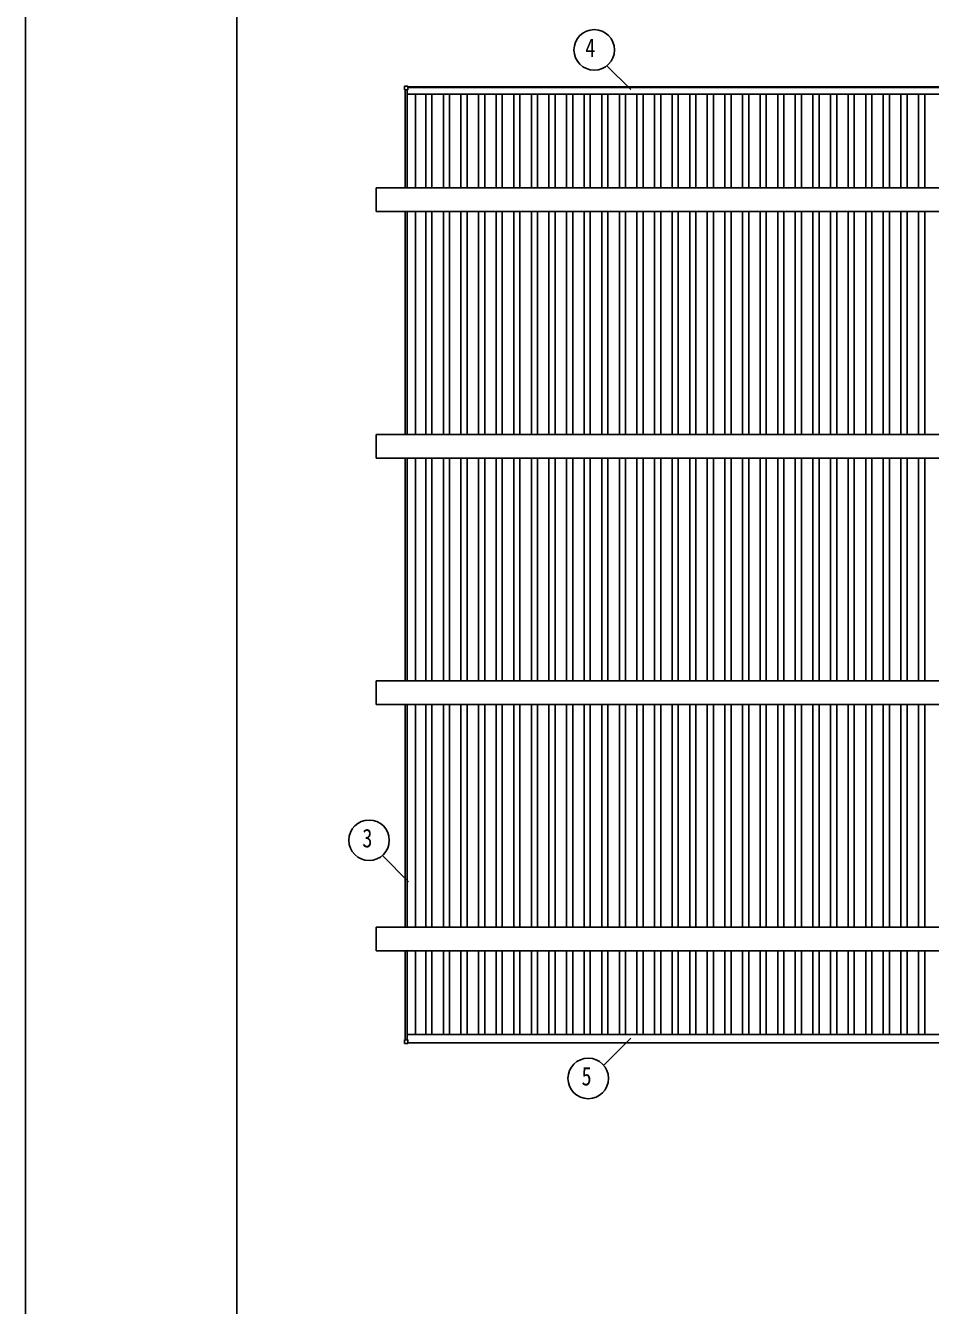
# Model space of a CAD drawing. Units: millimetres, scale not verified. Extents: x -16820 to 16820, y -11880 to 11880.
# Drawn here: x -16820 to -11679, y 940 to 8210 of the extents above; entities that cross this region are included whole.
import ezdxf
from ezdxf.enums import TextEntityAlignment as Align

# ---------------------------------------------------------------- set-up
doc = ezdxf.new("R2010")
doc.units = ezdxf.units.MM
doc.header["$LTSCALE"] = 50
for name, color, linetype in [('0-5_YKK_13', 4, 'Continuous'), ('0-6_YKK_A1', 4, 'Continuous'), ('0-7_YKK_D', 6, 'Continuous'), ('0-8_YKK_ZWAK', 7, 'Continuous')]:
    doc.layers.add(name, color=color, linetype=linetype)
doc.styles.add('ＭＳ ゴシック', font='')
doc.styles.get('ＭＳ ゴシック').set_extended_font_data('MS Gothic')

msp = doc.modelspace()

# ---------------------------------------------------------------- linework, layer by layer
at = {"layer": '0-5_YKK_13'}
for p, q in [((-14667.2, 7847.22), (-14667.2, 7865.22)), ((-14666.2, 7866.22), (-14648.2, 7866.22)), ((-14647.2, 7865.22), (-14647.2, 7847.22)), ((-14648.2, 7846.22), (-14666.2, 7846.22)), ((-14667.2, 2446.92), (-14667.2, 2428.92)), ((-14648.2, 2447.92), (-14666.2, 2447.92)), ((-14666.2, 2427.92), (-14648.2, 2427.92)), ((-14647.2, 2428.92), (-14647.2, 2446.92))]:
    msp.add_line(p, q, dxfattribs=at)
for centre, start, end in [((-14666.2, 7865.22), 90, 180), ((-14648.2, 7865.22), 0, 90), ((-14666.2, 7847.22), 180, 270), ((-14648.2, 7847.22), 270, 0), ((-14666.2, 2446.92), 90, 180), ((-14666.2, 2428.92), 180, 270), ((-14648.2, 2446.92), 0, 90), ((-14648.2, 2428.92), 270, 0)]:
    msp.add_arc(centre, 1, start, end, dxfattribs=at)
at = {"layer": '0-6_YKK_A1'}
for p, q in [((-14647.2, 7862.92), (-8839.2, 7862.92)), ((-8854.2, 7858.13), (-14647.2, 7858.13)), ((-14663.9, 7287.92), (-14663.9, 7846.21)), ((-14651.9, 7287.92), (-14651.9, 7846.21)), ((-14651.9, 7820.13), (-8854.2, 7820.13)), ((-14603.9, 7287.92), (-14603.9, 7820.13)), ((-14546.4, 7287.92), (-14546.4, 7820.13)), ((-14511.4, 7287.92), (-14511.4, 7820.13)), ((-14446.4, 7287.92), (-14446.4, 7820.13)), ((-14411.4, 7287.92), (-14411.4, 7820.13)), ((-14346.4, 7287.92), (-14346.4, 7820.13)), ((-14311.4, 7287.92), (-14311.4, 7820.13)), ((-14246.4, 7287.92), (-14246.4, 7820.13)), ((-14211.4, 7287.92), (-14211.4, 7820.13)), ((-14146.4, 7287.92), (-14146.4, 7820.13)), ((-14111.4, 7287.92), (-14111.4, 7820.13)), ((-14046.4, 7287.92), (-14046.4, 7820.13)), ((-14011.4, 7287.92), (-14011.4, 7820.13)), ((-13946.4, 7287.92), (-13946.4, 7820.13)), ((-13911.4, 7287.92), (-13911.4, 7820.13)), ((-13846.4, 7287.92), (-13846.4, 7820.13)), ((-13811.4, 7287.92), (-13811.4, 7820.13)), ((-13746.4, 7287.92), (-13746.4, 7820.13)), ((-13711.4, 7287.92), (-13711.4, 7820.13)), ((-13646.4, 7287.92), (-13646.4, 7820.13)), ((-13611.4, 7287.92), (-13611.4, 7820.13)), ((-13546.4, 7287.92), (-13546.4, 7820.13)), ((-13511.4, 7287.92), (-13511.4, 7820.13)), ((-13446.4, 7287.92), (-13446.4, 7820.13)), ((-13411.4, 7287.92), (-13411.4, 7820.13)), ((-13346.4, 7287.92), (-13346.4, 7820.13)), ((-13311.4, 7287.92), (-13311.4, 7820.13)), ((-13246.4, 7287.92), (-13246.4, 7820.13)), ((-13211.4, 7287.92), (-13211.4, 7820.13)), ((-13146.4, 7287.92), (-13146.4, 7820.13)), ((-13111.4, 7287.92), (-13111.4, 7820.13)), ((-13046.4, 7287.92), (-13046.4, 7820.13)), ((-13011.4, 7287.92), (-13011.4, 7820.13)), ((-12946.4, 7287.92), (-12946.4, 7820.13)), ((-12911.4, 7287.92), (-12911.4, 7820.13)), ((-12846.4, 7287.92), (-12846.4, 7820.13)), ((-12811.4, 7287.92), (-12811.4, 7820.13)), ((-12746.4, 7287.92), (-12746.4, 7820.13)), ((-12711.4, 7287.92), (-12711.4, 7820.13)), ((-12646.4, 7287.92), (-12646.4, 7820.13)), ((-12611.4, 7287.92), (-12611.4, 7820.13)), ((-12546.4, 7287.92), (-12546.4, 7820.13)), ((-12511.4, 7287.92), (-12511.4, 7820.13)), ((-12446.4, 7287.92), (-12446.4, 7820.13)), ((-12411.4, 7287.92), (-12411.4, 7820.13)), ((-12346.4, 7287.92), (-12346.4, 7820.13)), ((-12311.4, 7287.92), (-12311.4, 7820.13)), ((-12246.4, 7287.92), (-12246.4, 7820.13)), ((-12211.4, 7287.92), (-12211.4, 7820.13)), ((-12146.4, 7287.92), (-12146.4, 7820.13)), ((-12111.4, 7287.92), (-12111.4, 7820.13)), ((-12046.4, 7287.92), (-12046.4, 7820.13)), ((-12011.4, 7287.92), (-12011.4, 7820.13)), ((-11946.4, 7287.92), (-11946.4, 7820.13)), ((-11911.4, 7287.92), (-11911.4, 7820.13)), ((-11846.4, 7287.92), (-11846.4, 7820.13)), ((-11811.4, 7287.92), (-11811.4, 7820.13)), ((-11746.4, 7287.92), (-11746.4, 7820.13)), ((-11711.4, 7287.92), (-11711.4, 7820.13)), ((-7028.9, 7287.92), (-14828.9, 7287.92)), ((-14828.9, 7153.92), (-14828.9, 7287.92)), ((-7028.9, 7153.92), (-14828.9, 7153.92)), ((-14663.9, 5887.92), (-14663.9, 7153.92)), ((-14651.9, 5887.92), (-14651.9, 7153.92)), ((-14603.9, 5887.92), (-14603.9, 7153.92)), ((-14546.4, 5887.92), (-14546.4, 7153.92)), ((-14511.4, 5887.92), (-14511.4, 7153.92)), ((-14446.4, 5887.92), (-14446.4, 7153.92)), ((-14411.4, 5887.92), (-14411.4, 7153.92)), ((-14346.4, 5887.92), (-14346.4, 7153.92)), ((-14311.4, 5887.92), (-14311.4, 7153.92)), ((-14246.4, 5887.92), (-14246.4, 7153.92)), ((-14211.4, 5887.92), (-14211.4, 7153.92)), ((-14146.4, 5887.92), (-14146.4, 7153.92)), ((-14111.4, 5887.92), (-14111.4, 7153.92)), ((-14046.4, 5887.92), (-14046.4, 7153.92)), ((-14011.4, 5887.92), (-14011.4, 7153.92)), ((-13946.4, 5887.92), (-13946.4, 7153.92)), ((-13911.4, 5887.92), (-13911.4, 7153.92)), ((-13846.4, 5887.92), (-13846.4, 7153.92)), ((-13811.4, 5887.92), (-13811.4, 7153.92)), ((-13746.4, 5887.92), (-13746.4, 7153.92)), ((-13711.4, 5887.92), (-13711.4, 7153.92)), ((-13646.4, 5887.92), (-13646.4, 7153.92)), ((-13611.4, 5887.92), (-13611.4, 7153.92)), ((-13546.4, 5887.92), (-13546.4, 7153.92)), ((-13511.4, 5887.92), (-13511.4, 7153.92)), ((-13446.4, 5887.92), (-13446.4, 7153.92)), ((-13411.4, 5887.92), (-13411.4, 7153.92)), ((-13346.4, 5887.92), (-13346.4, 7153.92)), ((-13311.4, 5887.92), (-13311.4, 7153.92)), ((-13246.4, 5887.92), (-13246.4, 7153.92)), ((-13211.4, 5887.92), (-13211.4, 7153.92)), ((-13146.4, 5887.92), (-13146.4, 7153.92)), ((-13111.4, 5887.92), (-13111.4, 7153.92)), ((-13046.4, 5887.92), (-13046.4, 7153.92)), ((-13011.4, 5887.92), (-13011.4, 7153.92)), ((-12946.4, 5887.92), (-12946.4, 7153.92)), ((-12911.4, 5887.92), (-12911.4, 7153.92)), ((-12846.4, 5887.92), (-12846.4, 7153.92)), ((-12811.4, 5887.92), (-12811.4, 7153.92)), ((-12746.4, 5887.92), (-12746.4, 7153.92)), ((-12711.4, 5887.92), (-12711.4, 7153.92)), ((-12646.4, 5887.92), (-12646.4, 7153.92)), ((-12611.4, 5887.92), (-12611.4, 7153.92)), ((-12546.4, 5887.92), (-12546.4, 7153.92)), ((-12511.4, 5887.92), (-12511.4, 7153.92)), ((-12446.4, 5887.92), (-12446.4, 7153.92)), ((-12411.4, 5887.92), (-12411.4, 7153.92)), ((-12346.4, 5887.92), (-12346.4, 7153.92)), ((-12311.4, 5887.92), (-12311.4, 7153.92)), ((-12246.4, 5887.92), (-12246.4, 7153.92)), ((-12211.4, 5887.92), (-12211.4, 7153.92)), ((-12146.4, 5887.92), (-12146.4, 7153.92)), ((-12111.4, 5887.92), (-12111.4, 7153.92)), ((-12046.4, 5887.92), (-12046.4, 7153.92)), ((-12011.4, 5887.92), (-12011.4, 7153.92)), ((-11946.4, 5887.92), (-11946.4, 7153.92)), ((-11911.4, 5887.92), (-11911.4, 7153.92)), ((-11846.4, 5887.92), (-11846.4, 7153.92)), ((-11811.4, 5887.92), (-11811.4, 7153.92)), ((-11746.4, 5887.92), (-11746.4, 7153.92)), ((-11711.4, 5887.92), (-11711.4, 7153.92)), ((-7028.9, 5887.92), (-14828.9, 5887.92)), ((-14828.9, 5753.92), (-14828.9, 5887.92)), ((-7028.9, 5753.92), (-14828.9, 5753.92)), ((-14663.9, 4487.92), (-14663.9, 5753.92)), ((-14651.9, 4487.92), (-14651.9, 5753.92)), ((-14603.9, 4487.92), (-14603.9, 5753.92)), ((-14546.4, 4487.92), (-14546.4, 5753.92)), ((-14511.4, 4487.92), (-14511.4, 5753.92)), ((-14446.4, 4487.92), (-14446.4, 5753.92)), ((-14411.4, 4487.92), (-14411.4, 5753.92)), ((-14346.4, 4487.92), (-14346.4, 5753.92)), ((-14311.4, 4487.92), (-14311.4, 5753.92)), ((-14246.4, 4487.92), (-14246.4, 5753.92)), ((-14211.4, 4487.92), (-14211.4, 5753.92)), ((-14146.4, 4487.92), (-14146.4, 5753.92)), ((-14111.4, 4487.92), (-14111.4, 5753.92)), ((-14046.4, 4487.92), (-14046.4, 5753.92)), ((-14011.4, 4487.92), (-14011.4, 5753.92)), ((-13946.4, 4487.92), (-13946.4, 5753.92)), ((-13911.4, 4487.92), (-13911.4, 5753.92)), ((-13846.4, 4487.92), (-13846.4, 5753.92)), ((-13811.4, 4487.92), (-13811.4, 5753.92)), ((-13746.4, 4487.92), (-13746.4, 5753.92)), ((-13711.4, 4487.92), (-13711.4, 5753.92)), ((-13646.4, 4487.92), (-13646.4, 5753.92)), ((-13611.4, 4487.92), (-13611.4, 5753.92)), ((-13546.4, 4487.92), (-13546.4, 5753.92)), ((-13511.4, 4487.92), (-13511.4, 5753.92)), ((-13446.4, 4487.92), (-13446.4, 5753.92)), ((-13411.4, 4487.92), (-13411.4, 5753.92)), ((-13346.4, 4487.92), (-13346.4, 5753.92)), ((-13311.4, 4487.92), (-13311.4, 5753.92)), ((-13246.4, 4487.92), (-13246.4, 5753.92)), ((-13211.4, 4487.92), (-13211.4, 5753.92)), ((-13146.4, 4487.92), (-13146.4, 5753.92)), ((-13111.4, 4487.92), (-13111.4, 5753.92)), ((-13046.4, 4487.92), (-13046.4, 5753.92)), ((-13011.4, 4487.92), (-13011.4, 5753.92)), ((-12946.4, 4487.92), (-12946.4, 5753.92)), ((-12911.4, 4487.92), (-12911.4, 5753.92)), ((-12846.4, 4487.92), (-12846.4, 5753.92)), ((-12811.4, 4487.92), (-12811.4, 5753.92)), ((-12746.4, 4487.92), (-12746.4, 5753.92)), ((-12711.4, 4487.92), (-12711.4, 5753.92)), ((-12646.4, 4487.92), (-12646.4, 5753.92)), ((-12611.4, 4487.92), (-12611.4, 5753.92)), ((-12546.4, 4487.92), (-12546.4, 5753.92)), ((-12511.4, 4487.92), (-12511.4, 5753.92)), ((-12446.4, 4487.92), (-12446.4, 5753.92)), ((-12411.4, 4487.92), (-12411.4, 5753.92)), ((-12346.4, 4487.92), (-12346.4, 5753.92)), ((-12311.4, 4487.92), (-12311.4, 5753.92)), ((-12246.4, 4487.92), (-12246.4, 5753.92)), ((-12211.4, 4487.92), (-12211.4, 5753.92)), ((-12146.4, 4487.92), (-12146.4, 5753.92)), ((-12111.4, 4487.92), (-12111.4, 5753.92)), ((-12046.4, 4487.92), (-12046.4, 5753.92)), ((-12011.4, 4487.92), (-12011.4, 5753.92)), ((-11946.4, 4487.92), (-11946.4, 5753.92)), ((-11911.4, 4487.92), (-11911.4, 5753.92)), ((-11846.4, 4487.92), (-11846.4, 5753.92)), ((-11811.4, 4487.92), (-11811.4, 5753.92)), ((-11746.4, 4487.92), (-11746.4, 5753.92)), ((-11711.4, 4487.92), (-11711.4, 5753.92)), ((-7028.9, 4487.92), (-14828.9, 4487.92)), ((-14828.9, 4353.92), (-14828.9, 4487.92)), ((-7028.9, 4353.92), (-14828.9, 4353.92)), ((-14663.9, 3087.92), (-14663.9, 4353.92)), ((-14651.9, 3087.92), (-14651.9, 4353.92)), ((-14603.9, 3087.92), (-14603.9, 4353.92)), ((-14546.4, 3087.92), (-14546.4, 4353.92)), ((-14511.4, 3087.92), (-14511.4, 4353.92)), ((-14446.4, 3087.92), (-14446.4, 4353.92)), ((-14411.4, 3087.92), (-14411.4, 4353.92)), ((-14346.4, 3087.92), (-14346.4, 4353.92)), ((-14311.4, 3087.92), (-14311.4, 4353.92)), ((-14246.4, 3087.92), (-14246.4, 4353.92)), ((-14211.4, 3087.92), (-14211.4, 4353.92)), ((-14146.4, 3087.92), (-14146.4, 4353.92)), ((-14111.4, 3087.92), (-14111.4, 4353.92)), ((-14046.4, 3087.92), (-14046.4, 4353.92)), ((-14011.4, 3087.92), (-14011.4, 4353.92)), ((-13946.4, 3087.92), (-13946.4, 4353.92)), ((-13911.4, 3087.92), (-13911.4, 4353.92)), ((-13846.4, 3087.92), (-13846.4, 4353.92)), ((-13811.4, 3087.92), (-13811.4, 4353.92)), ((-13746.4, 3087.92), (-13746.4, 4353.92)), ((-13711.4, 3087.92), (-13711.4, 4353.92)), ((-13646.4, 3087.92), (-13646.4, 4353.92)), ((-13611.4, 3087.92), (-13611.4, 4353.92)), ((-13546.4, 3087.92), (-13546.4, 4353.92)), ((-13511.4, 3087.92), (-13511.4, 4353.92)), ((-13446.4, 3087.92), (-13446.4, 4353.92)), ((-13411.4, 3087.92), (-13411.4, 4353.92)), ((-13346.4, 3087.92), (-13346.4, 4353.92)), ((-13311.4, 3087.92), (-13311.4, 4353.92)), ((-13246.4, 3087.92), (-13246.4, 4353.92)), ((-13211.4, 3087.92), (-13211.4, 4353.92)), ((-13146.4, 3087.92), (-13146.4, 4353.92)), ((-13111.4, 3087.92), (-13111.4, 4353.92)), ((-13046.4, 3087.92), (-13046.4, 4353.92)), ((-13011.4, 3087.92), (-13011.4, 4353.92)), ((-12946.4, 3087.92), (-12946.4, 4353.92)), ((-12911.4, 3087.92), (-12911.4, 4353.92)), ((-12846.4, 3087.92), (-12846.4, 4353.92)), ((-12811.4, 3087.92), (-12811.4, 4353.92)), ((-12746.4, 3087.92), (-12746.4, 4353.92)), ((-12711.4, 3087.92), (-12711.4, 4353.92)), ((-12646.4, 3087.92), (-12646.4, 4353.92)), ((-12611.4, 3087.92), (-12611.4, 4353.92)), ((-12546.4, 3087.92), (-12546.4, 4353.92)), ((-12511.4, 3087.92), (-12511.4, 4353.92)), ((-12446.4, 3087.92), (-12446.4, 4353.92)), ((-12411.4, 3087.92), (-12411.4, 4353.92)), ((-12346.4, 3087.92), (-12346.4, 4353.92)), ((-12311.4, 3087.92), (-12311.4, 4353.92)), ((-12246.4, 3087.92), (-12246.4, 4353.92)), ((-12211.4, 3087.92), (-12211.4, 4353.92)), ((-12146.4, 3087.92), (-12146.4, 4353.92)), ((-12111.4, 3087.92), (-12111.4, 4353.92)), ((-12046.4, 3087.92), (-12046.4, 4353.92)), ((-12011.4, 3087.92), (-12011.4, 4353.92)), ((-11946.4, 3087.92), (-11946.4, 4353.92)), ((-11911.4, 3087.92), (-11911.4, 4353.92)), ((-11846.4, 3087.92), (-11846.4, 4353.92)), ((-11811.4, 3087.92), (-11811.4, 4353.92)), ((-11746.4, 3087.92), (-11746.4, 4353.92)), ((-11711.4, 3087.92), (-11711.4, 4353.92)), ((-7028.9, 3087.92), (-14828.9, 3087.92)), ((-14828.9, 2953.92), (-14828.9, 3087.92)), ((-7028.9, 2953.92), (-14828.9, 2953.92)), ((-14663.9, 2447.94), (-14663.9, 2953.92)), ((-14651.9, 2447.94), (-14651.9, 2953.92)), ((-14603.9, 2479.22), (-14603.9, 2953.92)), ((-14546.4, 2479.2), (-14546.4, 2953.92)), ((-14511.4, 2479.2), (-14511.4, 2953.92)), ((-14446.4, 2479.2), (-14446.4, 2953.92)), ((-14411.4, 2479.2), (-14411.4, 2953.92)), ((-14346.4, 2479.2), (-14346.4, 2953.92)), ((-14311.4, 2479.2), (-14311.4, 2953.92)), ((-14246.4, 2479.2), (-14246.4, 2953.92)), ((-14211.4, 2479.2), (-14211.4, 2953.92)), ((-14146.4, 2479.2), (-14146.4, 2953.92)), ((-14111.4, 2479.2), (-14111.4, 2953.92)), ((-14046.4, 2479.2), (-14046.4, 2953.92)), ((-14011.4, 2479.2), (-14011.4, 2953.92)), ((-13946.4, 2479.2), (-13946.4, 2953.92)), ((-13911.4, 2479.2), (-13911.4, 2953.92)), ((-13846.4, 2479.2), (-13846.4, 2953.92)), ((-13811.4, 2479.2), (-13811.4, 2953.92)), ((-13746.4, 2479.2), (-13746.4, 2953.92)), ((-13711.4, 2479.2), (-13711.4, 2953.92)), ((-13646.4, 2479.2), (-13646.4, 2953.92)), ((-13611.4, 2479.2), (-13611.4, 2953.92)), ((-13546.4, 2479.2), (-13546.4, 2953.92)), ((-13511.4, 2479.2), (-13511.4, 2953.92)), ((-13446.4, 2479.2), (-13446.4, 2953.92)), ((-13411.4, 2479.2), (-13411.4, 2953.92)), ((-13346.4, 2479.2), (-13346.4, 2953.92)), ((-13311.4, 2479.2), (-13311.4, 2953.92)), ((-13246.4, 2479.2), (-13246.4, 2953.92)), ((-13211.4, 2479.2), (-13211.4, 2953.92)), ((-13146.4, 2479.2), (-13146.4, 2953.92)), ((-13111.4, 2479.2), (-13111.4, 2953.92)), ((-13046.4, 2479.2), (-13046.4, 2953.92)), ((-13011.4, 2479.2), (-13011.4, 2953.92)), ((-12946.4, 2479.2), (-12946.4, 2953.92)), ((-12911.4, 2479.2), (-12911.4, 2953.92)), ((-12846.4, 2479.2), (-12846.4, 2953.92)), ((-12811.4, 2479.2), (-12811.4, 2953.92)), ((-12746.4, 2479.2), (-12746.4, 2953.92)), ((-12711.4, 2479.2), (-12711.4, 2953.92)), ((-12646.4, 2479.2), (-12646.4, 2953.92)), ((-12611.4, 2479.2), (-12611.4, 2953.92)), ((-12546.4, 2479.2), (-12546.4, 2953.92)), ((-12511.4, 2479.2), (-12511.4, 2953.92)), ((-12446.4, 2479.2), (-12446.4, 2953.92)), ((-12411.4, 2479.2), (-12411.4, 2953.92)), ((-12346.4, 2479.2), (-12346.4, 2953.92)), ((-12311.4, 2479.2), (-12311.4, 2953.92)), ((-12246.4, 2479.2), (-12246.4, 2953.92)), ((-12211.4, 2479.2), (-12211.4, 2953.92)), ((-12146.4, 2479.2), (-12146.4, 2953.92)), ((-12111.4, 2479.2), (-12111.4, 2953.92)), ((-12046.4, 2479.2), (-12046.4, 2953.92)), ((-12011.4, 2479.2), (-12011.4, 2953.92)), ((-11946.4, 2479.2), (-11946.4, 2953.92)), ((-11911.4, 2479.2), (-11911.4, 2953.92)), ((-11846.4, 2479.2), (-11846.4, 2953.92)), ((-11811.4, 2479.2), (-11811.4, 2953.92)), ((-11746.4, 2479.2), (-11746.4, 2953.92)), ((-11711.4, 2479.2), (-11711.4, 2953.92)), ((-14651.9, 2479.2), (-7205.9, 2479.2)), ((-14647.2, 2431.22), (-8839.2, 2431.22))]:
    msp.add_line(p, q, dxfattribs=at)
at = {"layer": '0-7_YKK_D'}
for p, q in [((-13381.8, 7847.66), (-13516.54, 7982.4)), ((-14792.82, 3495.4), (-14644.03, 3346.61)), ((-13535.14, 2304.3), (-13381.8, 2457.63))]:
    msp.add_line(p, q, dxfattribs=at)
for centre in [(-13588.88, 8072.06), (-14868.46, 3582.29), (-13622.89, 2229.67)]:
    msp.add_circle(centre, 115.2, dxfattribs=at)
at = {"layer": '0-8_YKK_ZWAK'}
msp.add_line((-15619.92, -10100), (-15619.92, 11100), dxfattribs=at)
msp.add_line((-15619.92, -10100), (-15619.92, 11100), dxfattribs=at)
msp.add_lwpolyline([(-16820, -11880), (16820, -11880), (16820, 11880), (-16820, 11880)], close=True, dxfattribs=at)
msp.add_lwpolyline([(-16820, -11880), (16820, -11880), (16820, 11880), (-16820, 11880)], close=True, dxfattribs=at)

# ---------------------------------------------------------------- texts
at = {"layer": '0-7_YKK_D', "style": 'ＭＳ ゴシック', "width": 0.8}
for s, p in [('4', (-13640.11, 8000.06)), ('3', (-14906.86, 3510.29)), ('5', (-13661.29, 2157.67))]:
    msp.add_text(s, height=105.6, dxfattribs=at).set_placement(p, align=Align.BOTTOM_LEFT)

doc.saveas('drawing.dxf')
